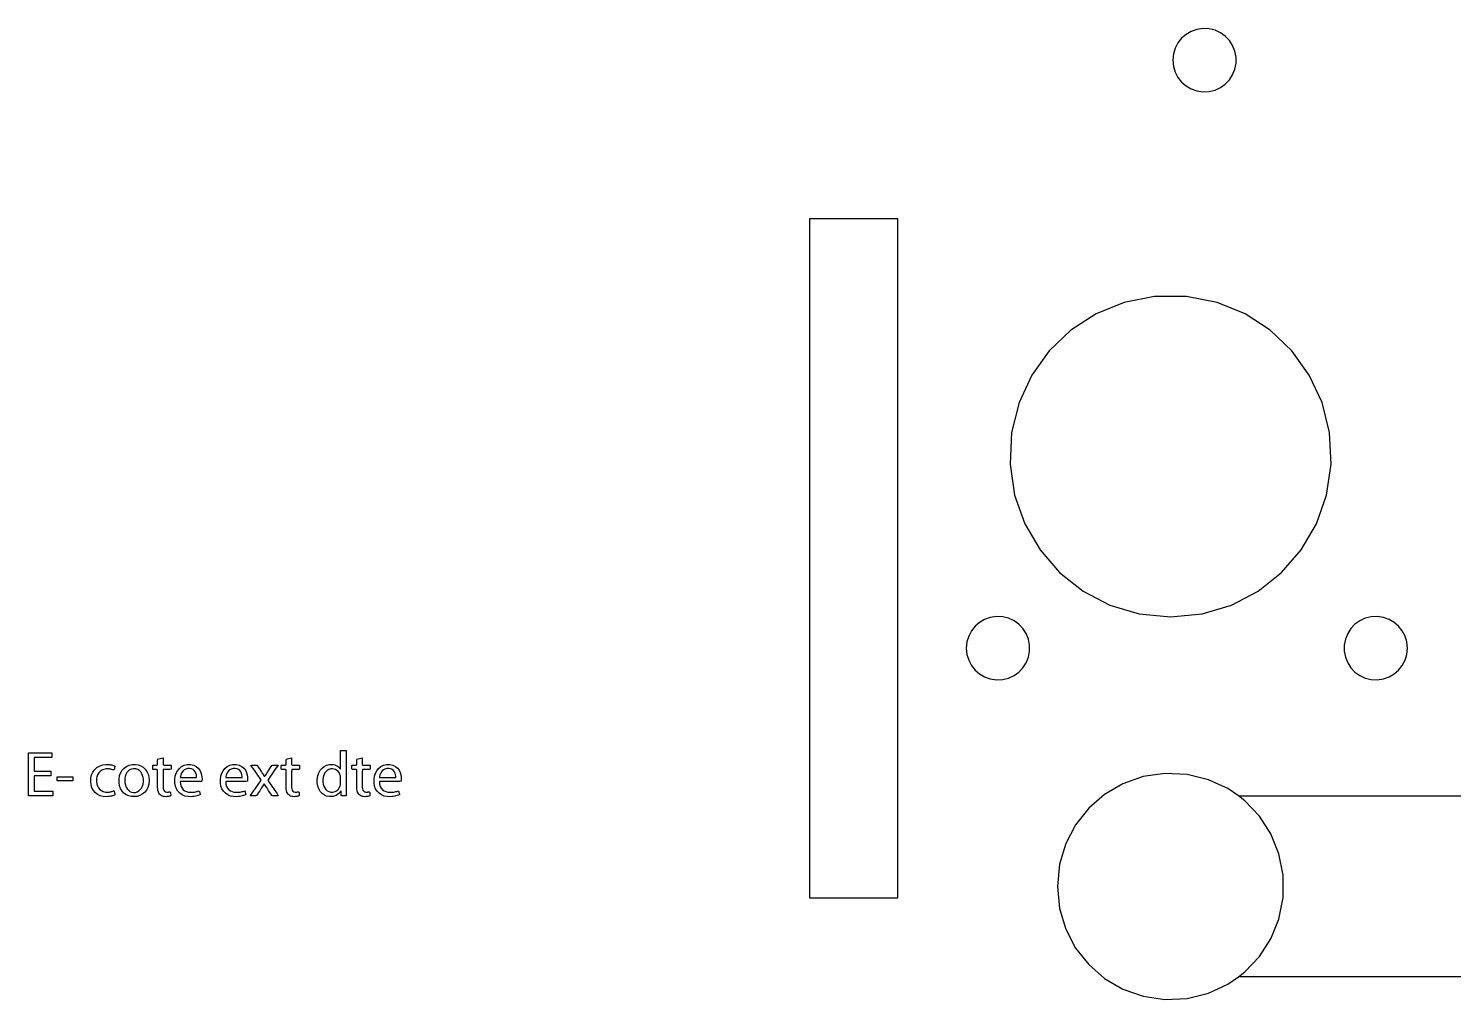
# Model space of a CAD drawing. Header units: metres. Extents: x 1885 to 2636, y 491 to 906.
# Drawn here: x 2250.4 to 2313.3, y 556.6 to 599.5 of the extents above; entities that cross this region are included whole.
import ezdxf

# ---------------------------------------------------------------- set-up
doc = ezdxf.new("R2010")
doc.units = ezdxf.units.M

msp = doc.modelspace()

# ---------------------------------------------------------------- linework, layer by layer
at = {"layer": 'COMPONENT1'}
for p, q in [((2301.997, 599.421), (2301.747, 599.332)), ((2302.267, 599.461), (2301.997, 599.421)), ((2302.544, 599.447), (2302.267, 599.461)), ((2302.805, 599.382), (2302.544, 599.447)), ((2303.043, 599.271), (2302.805, 599.382)), ((2301.162, 598.824), (2301.041, 598.592)), ((2301.324, 599.029), (2301.162, 598.824)), ((2301.521, 599.2), (2301.324, 599.029)), ((2301.747, 599.332), (2301.521, 599.2)), ((2303.255, 599.119), (2303.043, 599.271)), ((2303.435, 598.93), (2303.255, 599.119)), ((2303.577, 598.711), (2303.435, 598.93)), ((2300.964, 598.336), (2300.937, 598.062)), ((2301.041, 598.592), (2300.964, 598.336)), ((2303.677, 598.466), (2303.577, 598.711)), ((2303.73, 598.201), (2303.677, 598.466)), ((2303.73, 597.923), (2303.73, 598.201)), ((2300.937, 598.062), (2300.964, 597.788)), ((2300.964, 597.788), (2301.041, 597.532)), ((2301.041, 597.532), (2301.162, 597.3)), ((2303.577, 597.413), (2303.677, 597.658)), ((2303.677, 597.658), (2303.73, 597.923)), ((2301.162, 597.3), (2301.324, 597.095)), ((2301.324, 597.095), (2301.521, 596.924)), ((2301.521, 596.924), (2301.747, 596.792)), ((2302.805, 596.742), (2303.043, 596.853)), ((2303.043, 596.853), (2303.255, 597.005)), ((2303.255, 597.005), (2303.435, 597.194)), ((2303.435, 597.194), (2303.577, 597.413)), ((2301.747, 596.792), (2301.997, 596.704)), ((2301.997, 596.704), (2302.267, 596.664)), ((2302.267, 596.664), (2302.544, 596.677)), ((2302.544, 596.677), (2302.805, 596.742)), ((2288.787, 591.062), (2284.887, 591.062)), ((2284.887, 591.062), (2284.887, 561.072)), ((2288.787, 561.072), (2288.787, 591.062)), ((2300.133, 587.63), (2298.786, 587.364)), ((2301.541, 587.63), (2300.133, 587.63)), ((2302.888, 587.364), (2301.541, 587.63)), ((2297.544, 586.857), (2296.433, 586.135)), ((2298.786, 587.364), (2297.544, 586.857)), ((2304.129, 586.857), (2302.888, 587.364)), ((2305.241, 586.135), (2304.129, 586.857)), ((2296.433, 586.135), (2295.478, 585.224)), ((2306.195, 585.224), (2305.241, 586.135)), ((2295.478, 585.224), (2294.706, 584.15)), ((2306.967, 584.15), (2306.195, 585.224)), ((2294.706, 584.15), (2294.142, 582.939)), ((2307.531, 582.939), (2306.967, 584.15)), ((2294.142, 582.939), (2293.814, 581.617)), ((2307.86, 581.617), (2307.531, 582.939)), ((2293.814, 581.617), (2293.745, 580.215)), ((2307.928, 580.215), (2307.86, 581.617)), ((2293.745, 580.215), (2293.947, 578.847)), ((2307.726, 578.847), (2307.928, 580.215)), ((2293.947, 578.847), (2294.397, 577.578)), ((2307.277, 577.578), (2307.726, 578.847)), ((2294.397, 577.578), (2295.068, 576.432)), ((2306.606, 576.432), (2307.277, 577.578)), ((2295.068, 576.432), (2295.934, 575.436)), ((2305.739, 575.436), (2306.606, 576.432)), ((2295.934, 575.436), (2296.971, 574.616)), ((2304.703, 574.616), (2305.739, 575.436)), ((2296.971, 574.616), (2298.151, 573.998)), ((2303.523, 573.998), (2304.703, 574.616)), ((2298.151, 573.998), (2299.448, 573.608)), ((2299.448, 573.608), (2300.837, 573.472)), ((2300.837, 573.472), (2302.226, 573.608)), ((2302.226, 573.608), (2303.523, 573.998)), ((2292.2, 573.061), (2292.038, 572.857)), ((2292.396, 573.232), (2292.2, 573.061)), ((2292.622, 573.365), (2292.396, 573.232)), ((2292.873, 573.453), (2292.622, 573.365)), ((2293.142, 573.493), (2292.873, 573.453)), ((2293.419, 573.48), (2293.142, 573.493)), ((2293.68, 573.415), (2293.419, 573.48)), ((2293.919, 573.304), (2293.68, 573.415)), ((2294.131, 573.151), (2293.919, 573.304)), ((2294.311, 572.963), (2294.131, 573.151)), ((2294.453, 572.744), (2294.311, 572.963)), ((2308.803, 572.963), (2308.661, 572.744)), ((2308.983, 573.151), (2308.803, 572.963)), ((2309.195, 573.304), (2308.983, 573.151)), ((2309.433, 573.415), (2309.195, 573.304)), ((2309.694, 573.48), (2309.433, 573.415)), ((2309.971, 573.493), (2309.694, 573.48)), ((2310.241, 573.453), (2309.971, 573.493)), ((2310.491, 573.365), (2310.241, 573.453)), ((2310.717, 573.232), (2310.491, 573.365)), ((2310.914, 573.061), (2310.717, 573.232)), ((2311.076, 572.857), (2310.914, 573.061)), ((2291.839, 572.369), (2291.812, 572.095)), ((2291.916, 572.624), (2291.839, 572.369)), ((2292.038, 572.857), (2291.916, 572.624)), ((2294.553, 572.499), (2294.453, 572.744)), ((2294.606, 572.234), (2294.553, 572.499)), ((2308.561, 572.499), (2308.508, 572.234)), ((2308.661, 572.744), (2308.561, 572.499)), ((2311.197, 572.624), (2311.076, 572.857)), ((2311.274, 572.369), (2311.197, 572.624)), ((2311.301, 572.095), (2311.274, 572.369)), ((2291.812, 572.095), (2291.839, 571.821)), ((2291.839, 571.821), (2291.916, 571.565)), ((2294.453, 571.446), (2294.553, 571.69)), ((2294.553, 571.69), (2294.606, 571.956)), ((2294.606, 571.956), (2294.606, 572.234)), ((2308.508, 572.234), (2308.508, 571.956)), ((2308.508, 571.956), (2308.561, 571.69)), ((2308.561, 571.69), (2308.661, 571.446)), ((2311.197, 571.565), (2311.274, 571.821)), ((2311.274, 571.821), (2311.301, 572.095)), ((2291.916, 571.565), (2292.038, 571.332)), ((2292.038, 571.332), (2292.2, 571.128)), ((2292.2, 571.128), (2292.396, 570.957)), ((2294.131, 571.038), (2294.311, 571.226)), ((2294.311, 571.226), (2294.453, 571.446)), ((2308.661, 571.446), (2308.803, 571.226)), ((2308.803, 571.226), (2308.983, 571.038)), ((2310.717, 570.957), (2310.914, 571.128)), ((2310.914, 571.128), (2311.076, 571.332)), ((2311.076, 571.332), (2311.197, 571.565)), ((2292.396, 570.957), (2292.622, 570.825)), ((2292.622, 570.825), (2292.873, 570.736)), ((2292.873, 570.736), (2293.142, 570.696)), ((2293.142, 570.696), (2293.419, 570.71)), ((2293.419, 570.71), (2293.68, 570.775)), ((2293.68, 570.775), (2293.919, 570.886)), ((2293.919, 570.886), (2294.131, 571.038)), ((2308.983, 571.038), (2309.195, 570.886)), ((2309.195, 570.886), (2309.433, 570.775)), ((2309.433, 570.775), (2309.694, 570.71)), ((2309.694, 570.71), (2309.971, 570.696)), ((2309.971, 570.696), (2310.241, 570.736)), ((2310.241, 570.736), (2310.491, 570.825)), ((2310.491, 570.825), (2310.717, 570.957)), ((2298.729, 566.108), (2297.922, 565.635)), ((2299.624, 566.424), (2298.729, 566.108)), ((2300.587, 566.566), (2299.624, 566.424)), ((2301.576, 566.518), (2300.587, 566.566)), ((2302.507, 566.286), (2301.576, 566.518)), ((2303.36, 565.89), (2302.507, 566.286)), ((2297.922, 565.635), (2297.22, 565.025)), ((2303.837, 565.572), (2303.36, 565.89)), ((2304.117, 565.346), (2303.837, 565.572)), ((2303.837, 565.572), (2314.837, 565.572)), ((2297.22, 565.025), (2296.642, 564.295)), ((2304.759, 564.673), (2304.117, 565.346)), ((2296.642, 564.295), (2296.207, 563.464)), ((2305.268, 563.891), (2304.759, 564.673)), ((2305.625, 563.016), (2305.268, 563.891)), ((2296.207, 563.464), (2295.932, 562.55)), ((2305.813, 562.068), (2305.625, 563.016)), ((2295.932, 562.55), (2295.837, 561.572)), ((2305.813, 561.076), (2305.813, 562.068)), ((2284.887, 561.072), (2288.787, 561.072)), ((2295.837, 561.572), (2295.932, 560.594)), ((2305.625, 560.128), (2305.813, 561.076)), ((2295.932, 560.594), (2296.207, 559.681)), ((2305.268, 559.254), (2305.625, 560.128)), ((2296.207, 559.681), (2296.642, 558.85)), ((2304.759, 558.471), (2305.268, 559.254)), ((2296.642, 558.85), (2297.22, 558.12)), ((2304.117, 557.799), (2304.759, 558.471)), ((2297.22, 558.12), (2297.922, 557.51)), ((2297.922, 557.51), (2298.729, 557.037)), ((2302.507, 556.858), (2303.36, 557.255)), ((2303.36, 557.255), (2303.837, 557.572)), ((2303.837, 557.572), (2304.117, 557.799)), ((2314.837, 557.572), (2303.837, 557.572)), ((2298.729, 557.037), (2299.624, 556.721)), ((2299.624, 556.721), (2300.587, 556.579)), ((2300.587, 556.579), (2301.576, 556.627)), ((2301.576, 556.627), (2302.507, 556.858))]:
    msp.add_line(p, q, dxfattribs=at)
at = {"layer": 'COMPONENT10'}
for p, q in [((2250.378, 565.566), (2250.378, 567.467)), ((2250.378, 567.467), (2251.407, 567.467)), ((2251.407, 567.467), (2251.407, 567.261)), ((2264.164, 567.539), (2264.164, 567.569)), ((2264.164, 567.569), (2264.204, 567.569)), ((2264.164, 567.453), (2264.164, 567.539)), ((2264.164, 567.327), (2264.164, 567.453)), ((2264.164, 567.18), (2264.164, 567.327)), ((2264.204, 567.569), (2264.243, 567.569)), ((2264.243, 567.569), (2264.288, 567.569)), ((2264.288, 567.569), (2264.333, 567.569)), ((2264.333, 567.569), (2264.371, 567.569)), ((2264.371, 567.569), (2264.409, 567.569)), ((2264.409, 567.569), (2264.409, 567.499)), ((2264.409, 567.499), (2264.409, 567.315)), ((2264.409, 567.315), (2264.409, 567.055)), ((2251.407, 567.261), (2250.626, 567.261)), ((2250.626, 567.261), (2250.626, 566.66)), ((2250.626, 566.66), (2251.362, 566.66)), ((2251.362, 566.66), (2251.362, 566.457)), ((2253.224, 566.619), (2253.303, 566.729)), ((2253.303, 566.729), (2253.403, 566.819)), ((2253.403, 566.819), (2253.521, 566.89)), ((2253.544, 566.652), (2253.481, 566.584)), ((2253.521, 566.89), (2253.658, 566.936)), ((2253.62, 566.705), (2253.544, 566.652)), ((2253.711, 566.742), (2253.62, 566.705)), ((2253.658, 566.936), (2253.811, 566.958)), ((2253.815, 566.76), (2253.711, 566.742)), ((2253.811, 566.958), (2253.898, 566.959)), ((2253.889, 566.761), (2253.815, 566.76)), ((2253.935, 566.758), (2253.889, 566.761)), ((2253.898, 566.959), (2253.95, 566.955)), ((2253.978, 566.752), (2253.935, 566.758)), ((2253.95, 566.955), (2253.999, 566.949)), ((2254.016, 566.745), (2253.978, 566.752)), ((2253.999, 566.949), (2254.046, 566.94)), ((2254.051, 566.736), (2254.016, 566.745)), ((2254.046, 566.94), (2254.089, 566.929)), ((2254.083, 566.725), (2254.051, 566.736)), ((2254.111, 566.714), (2254.083, 566.725)), ((2254.089, 566.929), (2254.129, 566.918)), ((2254.153, 566.714), (2254.111, 566.714)), ((2254.129, 566.918), (2254.164, 566.905)), ((2254.16, 566.74), (2254.153, 566.714)), ((2254.17, 566.772), (2254.16, 566.74)), ((2254.164, 566.905), (2254.194, 566.891)), ((2254.181, 566.807), (2254.17, 566.772)), ((2254.19, 566.84), (2254.181, 566.807)), ((2254.194, 566.891), (2254.19, 566.84)), ((2254.451, 566.597), (2254.519, 566.709)), ((2254.519, 566.709), (2254.606, 566.801)), ((2254.606, 566.801), (2254.709, 566.873)), ((2254.709, 566.873), (2254.824, 566.924)), ((2254.776, 566.664), (2254.722, 566.596)), ((2254.843, 566.718), (2254.776, 566.664)), ((2254.824, 566.924), (2254.951, 566.953)), ((2254.924, 566.755), (2254.843, 566.718)), ((2255.019, 566.772), (2254.924, 566.755)), ((2254.951, 566.953), (2255.086, 566.959)), ((2255.121, 566.766), (2255.019, 566.772)), ((2255.086, 566.959), (2255.22, 566.94)), ((2255.209, 566.737), (2255.121, 566.766)), ((2255.282, 566.689), (2255.209, 566.737)), ((2255.22, 566.94), (2255.341, 566.899)), ((2255.341, 566.626), (2255.282, 566.689)), ((2255.341, 566.899), (2255.447, 566.836)), ((2255.447, 566.836), (2255.537, 566.754)), ((2255.537, 566.754), (2255.61, 566.653)), ((2255.61, 566.653), (2255.663, 566.536)), ((2255.867, 566.906), (2255.874, 566.931)), ((2255.867, 566.865), (2255.867, 566.906)), ((2255.867, 566.817), (2255.867, 566.865)), ((2255.867, 566.774), (2255.867, 566.817)), ((2255.871, 566.742), (2255.867, 566.774)), ((2255.9, 566.742), (2255.871, 566.742)), ((2255.874, 566.931), (2255.907, 566.931)), ((2255.947, 566.742), (2255.9, 566.742)), ((2255.907, 566.931), (2255.957, 566.931)), ((2256.001, 566.742), (2255.947, 566.742)), ((2255.957, 566.931), (2256.01, 566.931)), ((2256.048, 566.742), (2256.001, 566.742)), ((2256.01, 566.931), (2256.054, 566.931)), ((2256.078, 566.721), (2256.048, 566.742)), ((2256.054, 566.931), (2256.078, 566.943)), ((2256.078, 567.161), (2256.093, 567.19)), ((2256.078, 567.11), (2256.078, 567.161)), ((2256.078, 567.047), (2256.078, 567.11)), ((2256.078, 566.986), (2256.078, 567.047)), ((2256.078, 566.943), (2256.078, 566.986)), ((2256.078, 566.609), (2256.078, 566.721)), ((2256.093, 567.19), (2256.137, 567.203)), ((2256.137, 567.203), (2256.196, 567.221)), ((2256.196, 567.221), (2256.256, 567.239)), ((2256.256, 567.239), (2256.321, 567.258)), ((2256.321, 567.258), (2256.321, 567.171)), ((2256.321, 567.171), (2256.321, 567.09)), ((2256.321, 567.09), (2256.321, 567.01)), ((2256.321, 567.01), (2256.321, 566.951)), ((2256.321, 566.951), (2256.355, 566.931)), ((2256.329, 566.742), (2256.321, 566.627)), ((2256.381, 566.742), (2256.329, 566.742)), ((2256.355, 566.931), (2256.426, 566.931)), ((2256.462, 566.742), (2256.381, 566.742)), ((2256.426, 566.931), (2256.515, 566.931)), ((2256.551, 566.742), (2256.462, 566.742)), ((2256.515, 566.931), (2256.6, 566.931)), ((2256.629, 566.742), (2256.551, 566.742)), ((2256.6, 566.931), (2256.66, 566.931)), ((2256.676, 566.748), (2256.629, 566.742)), ((2256.66, 566.931), (2256.676, 566.91)), ((2256.676, 566.91), (2256.676, 566.87)), ((2256.676, 566.87), (2256.676, 566.823)), ((2256.676, 566.823), (2256.676, 566.778)), ((2256.676, 566.778), (2256.676, 566.748)), ((2256.904, 566.567), (2256.965, 566.684)), ((2256.965, 566.684), (2257.044, 566.784)), ((2257.044, 566.784), (2257.142, 566.863)), ((2257.142, 566.863), (2257.256, 566.921)), ((2257.206, 566.673), (2257.162, 566.617)), ((2257.26, 566.721), (2257.206, 566.673)), ((2257.256, 566.921), (2257.386, 566.953)), ((2257.326, 566.757), (2257.26, 566.721)), ((2257.403, 566.777), (2257.326, 566.757)), ((2257.386, 566.953), (2257.534, 566.958)), ((2257.493, 566.781), (2257.403, 566.777)), ((2257.579, 566.764), (2257.493, 566.781)), ((2257.534, 566.958), (2257.676, 566.93)), ((2257.649, 566.731), (2257.579, 566.764)), ((2257.703, 566.685), (2257.649, 566.731)), ((2257.676, 566.93), (2257.79, 566.875)), ((2257.745, 566.63), (2257.703, 566.685)), ((2257.79, 566.875), (2257.88, 566.799)), ((2257.88, 566.799), (2257.948, 566.707)), ((2257.948, 566.707), (2257.995, 566.604)), ((2258.916, 566.567), (2258.977, 566.684)), ((2258.977, 566.684), (2259.057, 566.784)), ((2259.057, 566.784), (2259.154, 566.863)), ((2259.154, 566.863), (2259.268, 566.921)), ((2259.218, 566.673), (2259.174, 566.617)), ((2259.272, 566.721), (2259.218, 566.673)), ((2259.268, 566.921), (2259.398, 566.953)), ((2259.338, 566.757), (2259.272, 566.721)), ((2259.415, 566.777), (2259.338, 566.757)), ((2259.398, 566.953), (2259.547, 566.958)), ((2259.506, 566.781), (2259.415, 566.777)), ((2259.591, 566.764), (2259.506, 566.781)), ((2259.547, 566.958), (2259.688, 566.93)), ((2259.661, 566.731), (2259.591, 566.764)), ((2259.716, 566.685), (2259.661, 566.731)), ((2259.688, 566.93), (2259.802, 566.875)), ((2259.757, 566.63), (2259.716, 566.685)), ((2259.802, 566.875), (2259.892, 566.799)), ((2259.892, 566.799), (2259.96, 566.707)), ((2259.96, 566.707), (2260.008, 566.604)), ((2260.205, 566.919), (2260.249, 566.931)), ((2260.274, 566.819), (2260.205, 566.919)), ((2260.249, 566.931), (2260.318, 566.931)), ((2260.386, 566.657), (2260.274, 566.819)), ((2260.318, 566.931), (2260.391, 566.931)), ((2260.509, 566.479), (2260.386, 566.657)), ((2260.391, 566.931), (2260.472, 566.931)), ((2260.472, 566.931), (2260.489, 566.906)), ((2260.489, 566.906), (2260.53, 566.844)), ((2260.53, 566.844), (2260.581, 566.767)), ((2260.581, 566.767), (2260.63, 566.694)), ((2260.63, 566.694), (2260.662, 566.646)), ((2260.662, 566.646), (2260.68, 566.62)), ((2260.946, 566.632), (2260.962, 566.656)), ((2260.962, 566.656), (2260.998, 566.711)), ((2260.998, 566.711), (2261.047, 566.786)), ((2261.047, 566.786), (2261.095, 566.861)), ((2261.095, 566.861), (2261.131, 566.916)), ((2261.131, 566.916), (2261.175, 566.931)), ((2261.175, 566.931), (2261.236, 566.931)), ((2261.311, 566.789), (2261.193, 566.621)), ((2261.236, 566.931), (2261.309, 566.931)), ((2261.309, 566.931), (2261.373, 566.931)), ((2261.393, 566.905), (2261.311, 566.789)), ((2261.373, 566.931), (2261.409, 566.931)), ((2261.409, 566.931), (2261.393, 566.905)), ((2261.545, 566.906), (2261.552, 566.931)), ((2261.545, 566.865), (2261.545, 566.906)), ((2261.545, 566.817), (2261.545, 566.865)), ((2261.545, 566.774), (2261.545, 566.817)), ((2261.549, 566.742), (2261.545, 566.774)), ((2261.578, 566.742), (2261.549, 566.742)), ((2261.552, 566.931), (2261.585, 566.931)), ((2261.626, 566.742), (2261.578, 566.742)), ((2261.585, 566.931), (2261.635, 566.931)), ((2261.679, 566.742), (2261.626, 566.742)), ((2261.635, 566.931), (2261.688, 566.931)), ((2261.726, 566.742), (2261.679, 566.742)), ((2261.688, 566.931), (2261.732, 566.931)), ((2261.756, 566.721), (2261.726, 566.742)), ((2261.732, 566.931), (2261.756, 566.943)), ((2261.756, 567.161), (2261.771, 567.19)), ((2261.756, 567.11), (2261.756, 567.161)), ((2261.756, 567.047), (2261.756, 567.11)), ((2261.756, 566.986), (2261.756, 567.047)), ((2261.756, 566.943), (2261.756, 566.986)), ((2261.756, 566.609), (2261.756, 566.721)), ((2261.771, 567.19), (2261.815, 567.203)), ((2261.815, 567.203), (2261.874, 567.221)), ((2261.874, 567.221), (2261.934, 567.239)), ((2261.934, 567.239), (2261.999, 567.258)), ((2261.999, 567.258), (2261.999, 567.171)), ((2261.999, 567.171), (2261.999, 567.09)), ((2261.999, 567.09), (2261.999, 567.01)), ((2261.999, 567.01), (2261.999, 566.951)), ((2261.999, 566.951), (2262.033, 566.931)), ((2262.007, 566.742), (2261.999, 566.627)), ((2262.059, 566.742), (2262.007, 566.742)), ((2262.033, 566.931), (2262.104, 566.931)), ((2262.14, 566.742), (2262.059, 566.742)), ((2262.104, 566.931), (2262.193, 566.931)), ((2262.23, 566.742), (2262.14, 566.742)), ((2262.193, 566.931), (2262.278, 566.931)), ((2262.307, 566.742), (2262.23, 566.742)), ((2262.278, 566.931), (2262.338, 566.931)), ((2262.355, 566.748), (2262.307, 566.742)), ((2262.338, 566.931), (2262.355, 566.91)), ((2262.355, 566.91), (2262.355, 566.87)), ((2262.355, 566.87), (2262.355, 566.823)), ((2262.355, 566.823), (2262.355, 566.778)), ((2262.355, 566.778), (2262.355, 566.748)), ((2263.202, 566.586), (2263.266, 566.702)), ((2263.266, 566.702), (2263.347, 566.798)), ((2263.347, 566.798), (2263.443, 566.873)), ((2263.443, 566.873), (2263.55, 566.925)), ((2263.512, 566.638), (2263.462, 566.567)), ((2263.574, 566.695), (2263.512, 566.638)), ((2263.55, 566.925), (2263.665, 566.954)), ((2263.646, 566.736), (2263.574, 566.695)), ((2263.729, 566.76), (2263.646, 566.736)), ((2263.665, 566.954), (2263.772, 566.959)), ((2263.813, 566.764), (2263.729, 566.76)), ((2263.772, 566.959), (2263.845, 566.952)), ((2263.878, 566.756), (2263.813, 566.764)), ((2263.845, 566.952), (2263.911, 566.937)), ((2263.938, 566.736), (2263.878, 566.756)), ((2263.911, 566.937), (2263.97, 566.915)), ((2263.991, 566.708), (2263.938, 566.736)), ((2263.97, 566.915), (2264.023, 566.888)), ((2264.039, 566.672), (2263.991, 566.708)), ((2264.023, 566.888), (2264.068, 566.856)), ((2264.079, 566.629), (2264.039, 566.672)), ((2264.068, 566.856), (2264.107, 566.821)), ((2264.107, 566.821), (2264.138, 566.783)), ((2264.138, 566.783), (2264.158, 566.753)), ((2264.158, 566.753), (2264.164, 566.799)), ((2264.164, 567.031), (2264.164, 567.18)), ((2264.164, 566.898), (2264.164, 567.031)), ((2264.164, 566.799), (2264.164, 566.898)), ((2264.409, 567.055), (2264.409, 566.756)), ((2264.409, 566.756), (2264.409, 566.455)), ((2264.669, 566.906), (2264.676, 566.931)), ((2264.669, 566.865), (2264.669, 566.906)), ((2264.669, 566.817), (2264.669, 566.865)), ((2264.669, 566.774), (2264.669, 566.817)), ((2264.673, 566.742), (2264.669, 566.774)), ((2264.702, 566.742), (2264.673, 566.742)), ((2264.676, 566.931), (2264.709, 566.931)), ((2264.75, 566.742), (2264.702, 566.742)), ((2264.709, 566.931), (2264.759, 566.931)), ((2264.803, 566.742), (2264.75, 566.742)), ((2264.759, 566.931), (2264.812, 566.931)), ((2264.85, 566.742), (2264.803, 566.742)), ((2264.812, 566.931), (2264.856, 566.931)), ((2264.88, 566.721), (2264.85, 566.742)), ((2264.856, 566.931), (2264.88, 566.943)), ((2264.88, 567.161), (2264.895, 567.19)), ((2264.88, 567.11), (2264.88, 567.161)), ((2264.88, 567.047), (2264.88, 567.11)), ((2264.88, 566.986), (2264.88, 567.047)), ((2264.88, 566.943), (2264.88, 566.986)), ((2264.88, 566.609), (2264.88, 566.721)), ((2264.895, 567.19), (2264.939, 567.203)), ((2264.939, 567.203), (2264.998, 567.221)), ((2264.998, 567.221), (2265.058, 567.239)), ((2265.058, 567.239), (2265.123, 567.258)), ((2265.123, 567.258), (2265.123, 567.171)), ((2265.123, 567.171), (2265.123, 567.09)), ((2265.123, 567.09), (2265.123, 567.01)), ((2265.123, 567.01), (2265.123, 566.951)), ((2265.123, 566.951), (2265.157, 566.931)), ((2265.131, 566.742), (2265.123, 566.627)), ((2265.183, 566.742), (2265.131, 566.742)), ((2265.157, 566.931), (2265.228, 566.931)), ((2265.264, 566.742), (2265.183, 566.742)), ((2265.228, 566.931), (2265.317, 566.931)), ((2265.354, 566.742), (2265.264, 566.742)), ((2265.317, 566.931), (2265.402, 566.931)), ((2265.431, 566.742), (2265.354, 566.742)), ((2265.402, 566.931), (2265.462, 566.931)), ((2265.479, 566.748), (2265.431, 566.742)), ((2265.462, 566.931), (2265.479, 566.91)), ((2265.479, 566.91), (2265.479, 566.87)), ((2265.479, 566.87), (2265.479, 566.823)), ((2265.479, 566.823), (2265.479, 566.778)), ((2265.479, 566.778), (2265.479, 566.748)), ((2265.707, 566.567), (2265.767, 566.684)), ((2265.767, 566.684), (2265.847, 566.784)), ((2265.847, 566.784), (2265.944, 566.863)), ((2265.944, 566.863), (2266.058, 566.921)), ((2266.008, 566.673), (2265.964, 566.617)), ((2266.063, 566.721), (2266.008, 566.673)), ((2266.058, 566.921), (2266.188, 566.953)), ((2266.128, 566.757), (2266.063, 566.721)), ((2266.205, 566.777), (2266.128, 566.757)), ((2266.188, 566.953), (2266.337, 566.958)), ((2266.296, 566.781), (2266.205, 566.777)), ((2266.382, 566.764), (2266.296, 566.781)), ((2266.337, 566.958), (2266.478, 566.93)), ((2266.451, 566.731), (2266.382, 566.764)), ((2266.506, 566.685), (2266.451, 566.731)), ((2266.478, 566.93), (2266.593, 566.875)), ((2266.547, 566.63), (2266.506, 566.685)), ((2266.593, 566.875), (2266.683, 566.799)), ((2266.683, 566.799), (2266.75, 566.707)), ((2266.75, 566.707), (2266.798, 566.604)), ((2251.362, 566.457), (2250.626, 566.457)), ((2250.626, 566.457), (2250.626, 565.772)), ((2251.639, 566.237), (2251.639, 566.418)), ((2251.639, 566.418), (2252.336, 566.418)), ((2252.336, 566.237), (2251.639, 566.237)), ((2252.336, 566.418), (2252.336, 566.237)), ((2253.127, 566.201), (2253.135, 566.353)), ((2253.144, 566.056), (2253.127, 566.201)), ((2253.135, 566.353), (2253.168, 566.493)), ((2253.183, 565.925), (2253.144, 566.056)), ((2253.168, 566.493), (2253.224, 566.619)), ((2253.381, 566.318), (2253.378, 566.211)), ((2253.378, 566.211), (2253.393, 566.103)), ((2253.4, 566.415), (2253.381, 566.318)), ((2253.393, 566.103), (2253.424, 566.008)), ((2253.433, 566.505), (2253.4, 566.415)), ((2253.424, 566.008), (2253.47, 565.925)), ((2253.481, 566.584), (2253.433, 566.505)), ((2254.377, 566.318), (2254.403, 566.466)), ((2254.377, 566.161), (2254.377, 566.318)), ((2254.401, 566.019), (2254.377, 566.161)), ((2254.447, 565.892), (2254.401, 566.019)), ((2254.403, 566.466), (2254.451, 566.597)), ((2254.634, 566.339), (2254.628, 566.246)), ((2254.628, 566.246), (2254.635, 566.14)), ((2254.651, 566.431), (2254.634, 566.339)), ((2254.635, 566.14), (2254.656, 566.043)), ((2254.68, 566.518), (2254.651, 566.431)), ((2254.656, 566.043), (2254.69, 565.956)), ((2254.722, 566.596), (2254.68, 566.518)), ((2255.387, 566.551), (2255.341, 566.626)), ((2255.421, 566.468), (2255.387, 566.551)), ((2255.409, 565.999), (2255.437, 566.093)), ((2255.442, 566.381), (2255.421, 566.468)), ((2255.437, 566.093), (2255.452, 566.197)), ((2255.453, 566.294), (2255.442, 566.381)), ((2255.452, 566.197), (2255.453, 566.294)), ((2255.693, 566.089), (2255.651, 565.942)), ((2255.663, 566.536), (2255.697, 566.405)), ((2255.708, 566.26), (2255.693, 566.089)), ((2255.697, 566.405), (2255.708, 566.26)), ((2256.078, 566.437), (2256.078, 566.609)), ((2256.078, 566.249), (2256.078, 566.437)), ((2256.078, 566.09), (2256.078, 566.249)), ((2256.078, 566.003), (2256.078, 566.09)), ((2256.079, 565.941), (2256.078, 566.003)), ((2256.321, 566.627), (2256.321, 566.462)), ((2256.321, 566.462), (2256.321, 566.276)), ((2256.321, 566.276), (2256.321, 566.113)), ((2256.321, 566.113), (2256.321, 566.016)), ((2256.321, 566.016), (2256.323, 565.957)), ((2256.842, 566.293), (2256.863, 566.436)), ((2256.844, 566.143), (2256.842, 566.293)), ((2256.867, 566.005), (2256.844, 566.143)), ((2256.863, 566.436), (2256.904, 566.567)), ((2256.913, 565.881), (2256.867, 566.005)), ((2257.077, 566.203), (2257.088, 566.088)), ((2257.117, 566.203), (2257.077, 566.203)), ((2257.087, 566.423), (2257.083, 566.381)), ((2257.083, 566.381), (2257.13, 566.381)), ((2257.103, 566.489), (2257.087, 566.423)), ((2257.088, 566.088), (2257.116, 565.99)), ((2257.128, 566.554), (2257.103, 566.489)), ((2257.224, 566.203), (2257.117, 566.203)), ((2257.162, 566.617), (2257.128, 566.554)), ((2257.13, 566.381), (2257.219, 566.381)), ((2257.219, 566.381), (2257.335, 566.381)), ((2257.374, 566.203), (2257.224, 566.203)), ((2257.335, 566.381), (2257.464, 566.381)), ((2257.547, 566.203), (2257.374, 566.203)), ((2257.464, 566.381), (2257.591, 566.381)), ((2257.721, 566.203), (2257.547, 566.203)), ((2257.591, 566.381), (2257.7, 566.381)), ((2257.7, 566.381), (2257.776, 566.381)), ((2257.875, 566.203), (2257.721, 566.203)), ((2257.774, 566.568), (2257.745, 566.63)), ((2257.793, 566.504), (2257.774, 566.568)), ((2257.776, 566.381), (2257.805, 566.381)), ((2257.803, 566.44), (2257.793, 566.504)), ((2257.805, 566.381), (2257.803, 566.44)), ((2257.987, 566.203), (2257.875, 566.203)), ((2258.04, 566.224), (2257.987, 566.203)), ((2257.995, 566.604), (2258.026, 566.499)), ((2258.026, 566.499), (2258.041, 566.395)), ((2258.042, 566.25), (2258.04, 566.224)), ((2258.041, 566.395), (2258.045, 566.315)), ((2258.044, 566.28), (2258.042, 566.25)), ((2258.045, 566.315), (2258.044, 566.28)), ((2258.855, 566.293), (2258.875, 566.436)), ((2258.856, 566.143), (2258.855, 566.293)), ((2258.88, 566.005), (2258.856, 566.143)), ((2258.875, 566.436), (2258.916, 566.567)), ((2258.925, 565.881), (2258.88, 566.005)), ((2259.09, 566.203), (2259.101, 566.088)), ((2259.13, 566.203), (2259.09, 566.203)), ((2259.099, 566.423), (2259.096, 566.381)), ((2259.096, 566.381), (2259.142, 566.381)), ((2259.115, 566.489), (2259.099, 566.423)), ((2259.101, 566.088), (2259.129, 565.99)), ((2259.14, 566.554), (2259.115, 566.489)), ((2259.236, 566.203), (2259.13, 566.203)), ((2259.174, 566.617), (2259.14, 566.554)), ((2259.142, 566.381), (2259.231, 566.381)), ((2259.231, 566.381), (2259.348, 566.381)), ((2259.386, 566.203), (2259.236, 566.203)), ((2259.348, 566.381), (2259.477, 566.381)), ((2259.559, 566.203), (2259.386, 566.203)), ((2259.477, 566.381), (2259.603, 566.381)), ((2259.734, 566.203), (2259.559, 566.203)), ((2259.603, 566.381), (2259.712, 566.381)), ((2259.712, 566.381), (2259.788, 566.381)), ((2259.888, 566.203), (2259.734, 566.203)), ((2259.786, 566.568), (2259.757, 566.63)), ((2259.805, 566.504), (2259.786, 566.568)), ((2259.788, 566.381), (2259.817, 566.381)), ((2259.815, 566.44), (2259.805, 566.504)), ((2259.817, 566.381), (2259.815, 566.44)), ((2260, 566.203), (2259.888, 566.203)), ((2260.052, 566.224), (2260, 566.203)), ((2260.008, 566.604), (2260.038, 566.499)), ((2260.038, 566.499), (2260.054, 566.395)), ((2260.055, 566.25), (2260.052, 566.224)), ((2260.054, 566.395), (2260.057, 566.315)), ((2260.056, 566.28), (2260.055, 566.25)), ((2260.057, 566.315), (2260.056, 566.28)), ((2260.402, 565.893), (2260.529, 566.076)), ((2260.611, 566.332), (2260.509, 566.479)), ((2260.529, 566.076), (2260.626, 566.215)), ((2260.658, 566.263), (2260.611, 566.332)), ((2260.626, 566.215), (2260.658, 566.263)), ((2260.68, 566.62), (2260.707, 566.58)), ((2260.731, 566.01), (2260.705, 565.969)), ((2260.707, 566.58), (2260.733, 566.541)), ((2260.756, 566.053), (2260.731, 566.01)), ((2260.733, 566.541), (2260.757, 566.502)), ((2260.797, 566.105), (2260.756, 566.053)), ((2260.757, 566.502), (2260.782, 566.463)), ((2260.782, 566.463), (2260.806, 566.422)), ((2260.823, 566.062), (2260.797, 566.105)), ((2260.806, 566.422), (2260.846, 566.473)), ((2260.848, 566.019), (2260.823, 566.062)), ((2260.846, 566.473), (2260.871, 566.514)), ((2260.874, 565.977), (2260.848, 566.019)), ((2260.871, 566.514), (2260.896, 566.553)), ((2260.896, 566.553), (2260.921, 566.592)), ((2260.921, 566.592), (2260.946, 566.632)), ((2260.978, 566.316), (2260.947, 566.27)), ((2260.947, 566.27), (2260.996, 566.198)), ((2261.071, 566.448), (2260.978, 566.316)), ((2260.996, 566.198), (2261.101, 566.043)), ((2261.193, 566.621), (2261.071, 566.448)), ((2261.101, 566.043), (2261.228, 565.855)), ((2261.756, 566.437), (2261.756, 566.609)), ((2261.756, 566.249), (2261.756, 566.437)), ((2261.756, 566.09), (2261.756, 566.249)), ((2261.756, 566.003), (2261.756, 566.09)), ((2261.758, 565.941), (2261.756, 566.003)), ((2261.999, 566.627), (2261.999, 566.462)), ((2261.999, 566.462), (2261.999, 566.276)), ((2261.999, 566.276), (2261.999, 566.113)), ((2261.999, 566.113), (2261.999, 566.016)), ((2261.999, 566.016), (2262.001, 565.957)), ((2263.136, 566.298), (2263.158, 566.451)), ((2263.138, 566.141), (2263.136, 566.298)), ((2263.162, 566.002), (2263.138, 566.141)), ((2263.158, 566.451), (2263.202, 566.586)), ((2263.399, 566.39), (2263.386, 566.287)), ((2263.386, 566.287), (2263.387, 566.183)), ((2263.387, 566.183), (2263.4, 566.087)), ((2263.424, 566.484), (2263.399, 566.39)), ((2263.4, 566.087), (2263.426, 565.998)), ((2263.462, 566.567), (2263.424, 566.484)), ((2264.112, 566.581), (2264.079, 566.629)), ((2264.137, 566.528), (2264.112, 566.581)), ((2264.155, 566.466), (2264.137, 566.528)), ((2264.138, 565.985), (2264.153, 566.035)), ((2264.153, 566.035), (2264.158, 566.06)), ((2264.16, 566.44), (2264.155, 566.466)), ((2264.158, 566.06), (2264.161, 566.086)), ((2264.162, 566.413), (2264.16, 566.44)), ((2264.161, 566.086), (2264.163, 566.112)), ((2264.164, 566.376), (2264.162, 566.413)), ((2264.163, 566.112), (2264.164, 566.139)), ((2264.164, 566.34), (2264.164, 566.376)), ((2264.164, 566.303), (2264.164, 566.34)), ((2264.164, 566.26), (2264.164, 566.303)), ((2264.164, 566.217), (2264.164, 566.26)), ((2264.164, 566.179), (2264.164, 566.217)), ((2264.164, 566.139), (2264.164, 566.179)), ((2264.409, 566.455), (2264.409, 566.191)), ((2264.409, 566.191), (2264.409, 565.999)), ((2264.88, 566.437), (2264.88, 566.609)), ((2264.88, 566.249), (2264.88, 566.437)), ((2264.88, 566.09), (2264.88, 566.249)), ((2264.88, 566.003), (2264.88, 566.09)), ((2264.882, 565.941), (2264.88, 566.003)), ((2265.123, 566.627), (2265.123, 566.462)), ((2265.123, 566.462), (2265.123, 566.276)), ((2265.123, 566.276), (2265.123, 566.113)), ((2265.123, 566.113), (2265.123, 566.016)), ((2265.123, 566.016), (2265.125, 565.957)), ((2265.645, 566.293), (2265.665, 566.436)), ((2265.646, 566.143), (2265.645, 566.293)), ((2265.67, 566.005), (2265.646, 566.143)), ((2265.665, 566.436), (2265.707, 566.567)), ((2265.715, 565.881), (2265.67, 566.005)), ((2265.88, 566.203), (2265.891, 566.088)), ((2265.92, 566.203), (2265.88, 566.203)), ((2265.889, 566.423), (2265.886, 566.381)), ((2265.886, 566.381), (2265.932, 566.381)), ((2265.905, 566.489), (2265.889, 566.423)), ((2265.891, 566.088), (2265.919, 565.99)), ((2265.93, 566.554), (2265.905, 566.489)), ((2266.026, 566.203), (2265.92, 566.203)), ((2265.964, 566.617), (2265.93, 566.554)), ((2265.932, 566.381), (2266.021, 566.381)), ((2266.021, 566.381), (2266.138, 566.381)), ((2266.176, 566.203), (2266.026, 566.203)), ((2266.138, 566.381), (2266.267, 566.381)), ((2266.35, 566.203), (2266.176, 566.203)), ((2266.267, 566.381), (2266.393, 566.381)), ((2266.524, 566.203), (2266.35, 566.203)), ((2266.393, 566.381), (2266.502, 566.381)), ((2266.502, 566.381), (2266.579, 566.381)), ((2266.678, 566.203), (2266.524, 566.203)), ((2266.577, 566.568), (2266.547, 566.63)), ((2266.595, 566.504), (2266.577, 566.568)), ((2266.579, 566.381), (2266.608, 566.381)), ((2266.605, 566.44), (2266.595, 566.504)), ((2266.608, 566.381), (2266.605, 566.44)), ((2266.79, 566.203), (2266.678, 566.203)), ((2266.842, 566.224), (2266.79, 566.203)), ((2266.798, 566.604), (2266.828, 566.499)), ((2266.828, 566.499), (2266.844, 566.395)), ((2266.845, 566.25), (2266.842, 566.224)), ((2266.844, 566.395), (2266.847, 566.315)), ((2266.847, 566.28), (2266.845, 566.25)), ((2266.847, 566.315), (2266.847, 566.28)), ((2251.449, 565.566), (2250.378, 565.566)), ((2250.626, 565.772), (2251.449, 565.772)), ((2251.449, 565.772), (2251.449, 565.566)), ((2253.244, 565.81), (2253.183, 565.925)), ((2253.325, 565.713), (2253.244, 565.81)), ((2253.425, 565.636), (2253.325, 565.713)), ((2253.542, 565.579), (2253.425, 565.636)), ((2253.47, 565.925), (2253.529, 565.856)), ((2253.529, 565.856), (2253.6, 565.802)), ((2253.674, 565.545), (2253.542, 565.579)), ((2253.6, 565.802), (2253.682, 565.763)), ((2253.813, 565.535), (2253.674, 565.545)), ((2253.682, 565.763), (2253.773, 565.741)), ((2253.773, 565.741), (2253.862, 565.735)), ((2253.879, 565.537), (2253.813, 565.535)), ((2253.862, 565.735), (2253.911, 565.737)), ((2253.94, 565.543), (2253.879, 565.537)), ((2253.911, 565.737), (2253.956, 565.742)), ((2253.997, 565.552), (2253.94, 565.543)), ((2253.956, 565.742), (2253.998, 565.749)), ((2254.049, 565.563), (2253.997, 565.552)), ((2253.998, 565.749), (2254.036, 565.757)), ((2254.036, 565.757), (2254.071, 565.767)), ((2254.096, 565.576), (2254.049, 565.563)), ((2254.071, 565.767), (2254.103, 565.778)), ((2254.136, 565.589), (2254.096, 565.576)), ((2254.103, 565.778), (2254.132, 565.79)), ((2254.132, 565.79), (2254.156, 565.8)), ((2254.171, 565.602), (2254.136, 565.589)), ((2254.156, 565.8), (2254.163, 565.769)), ((2254.163, 565.769), (2254.17, 565.739)), ((2254.17, 565.739), (2254.178, 565.705)), ((2254.198, 565.614), (2254.171, 565.602)), ((2254.178, 565.705), (2254.185, 565.672)), ((2254.185, 565.672), (2254.192, 565.642)), ((2254.192, 565.642), (2254.198, 565.614)), ((2254.513, 565.783), (2254.447, 565.892)), ((2254.597, 565.692), (2254.513, 565.783)), ((2254.696, 565.621), (2254.597, 565.692)), ((2254.69, 565.956), (2254.736, 565.88)), ((2254.808, 565.57), (2254.696, 565.621)), ((2254.736, 565.88), (2254.793, 565.817)), ((2254.793, 565.817), (2254.859, 565.768)), ((2254.931, 565.542), (2254.808, 565.57)), ((2254.859, 565.768), (2254.935, 565.736)), ((2255.058, 565.536), (2254.931, 565.542)), ((2254.935, 565.736), (2255.018, 565.722)), ((2255.018, 565.722), (2255.103, 565.726)), ((2255.178, 565.55), (2255.058, 565.536)), ((2255.103, 565.726), (2255.181, 565.75)), ((2255.294, 565.585), (2255.178, 565.55)), ((2255.181, 565.75), (2255.252, 565.79)), ((2255.252, 565.79), (2255.315, 565.846)), ((2255.404, 565.641), (2255.294, 565.585)), ((2255.315, 565.846), (2255.367, 565.916)), ((2255.367, 565.916), (2255.409, 565.999)), ((2255.503, 565.719), (2255.404, 565.641)), ((2255.587, 565.819), (2255.503, 565.719)), ((2255.651, 565.942), (2255.587, 565.819)), ((2256.086, 565.868), (2256.079, 565.941)), ((2256.097, 565.801), (2256.086, 565.868)), ((2256.115, 565.742), (2256.097, 565.801)), ((2256.138, 565.69), (2256.115, 565.742)), ((2256.168, 565.646), (2256.138, 565.69)), ((2256.201, 565.614), (2256.168, 565.646)), ((2256.239, 565.587), (2256.201, 565.614)), ((2256.282, 565.565), (2256.239, 565.587)), ((2256.33, 565.549), (2256.282, 565.565)), ((2256.323, 565.957), (2256.332, 565.885)), ((2256.382, 565.539), (2256.33, 565.549)), ((2256.332, 565.885), (2256.353, 565.827)), ((2256.353, 565.827), (2256.384, 565.783)), ((2256.439, 565.535), (2256.382, 565.539)), ((2256.384, 565.783), (2256.429, 565.755)), ((2256.429, 565.755), (2256.487, 565.742)), ((2256.487, 565.536), (2256.439, 565.535)), ((2256.487, 565.742), (2256.53, 565.741)), ((2256.53, 565.54), (2256.487, 565.536)), ((2256.53, 565.741), (2256.559, 565.742)), ((2256.57, 565.545), (2256.53, 565.54)), ((2256.559, 565.742), (2256.585, 565.744)), ((2256.606, 565.553), (2256.57, 565.545)), ((2256.585, 565.744), (2256.629, 565.752)), ((2256.637, 565.561), (2256.606, 565.553)), ((2256.629, 565.752), (2256.654, 565.715)), ((2256.661, 565.585), (2256.637, 565.561)), ((2256.654, 565.715), (2256.656, 565.669)), ((2256.656, 565.669), (2256.659, 565.622)), ((2256.659, 565.622), (2256.661, 565.585)), ((2256.978, 565.773), (2256.913, 565.881)), ((2257.063, 565.684), (2256.978, 565.773)), ((2257.167, 565.614), (2257.063, 565.684)), ((2257.116, 565.99), (2257.16, 565.909)), ((2257.16, 565.909), (2257.216, 565.844)), ((2257.289, 565.565), (2257.167, 565.614)), ((2257.216, 565.844), (2257.283, 565.794)), ((2257.283, 565.794), (2257.36, 565.759)), ((2257.428, 565.539), (2257.289, 565.565)), ((2257.36, 565.759), (2257.445, 565.737)), ((2257.547, 565.535), (2257.428, 565.539)), ((2257.445, 565.737), (2257.535, 565.73)), ((2257.535, 565.73), (2257.602, 565.731)), ((2257.622, 565.539), (2257.547, 565.535)), ((2257.602, 565.731), (2257.659, 565.734)), ((2257.69, 565.546), (2257.622, 565.539)), ((2257.659, 565.734), (2257.712, 565.74)), ((2257.753, 565.557), (2257.69, 565.546)), ((2257.712, 565.74), (2257.76, 565.748)), ((2257.81, 565.569), (2257.753, 565.557)), ((2257.76, 565.748), (2257.804, 565.758)), ((2257.804, 565.758), (2257.844, 565.77)), ((2257.861, 565.583), (2257.81, 565.569)), ((2257.844, 565.77), (2257.881, 565.783)), ((2257.906, 565.597), (2257.861, 565.583)), ((2257.881, 565.783), (2257.916, 565.797)), ((2257.968, 565.623), (2257.906, 565.597)), ((2257.916, 565.797), (2257.936, 565.752)), ((2257.936, 565.752), (2257.944, 565.72)), ((2257.944, 565.72), (2257.952, 565.688)), ((2257.952, 565.688), (2257.96, 565.658)), ((2257.96, 565.658), (2257.968, 565.623)), ((2258.99, 565.773), (2258.925, 565.881)), ((2259.076, 565.684), (2258.99, 565.773)), ((2259.18, 565.614), (2259.076, 565.684)), ((2259.129, 565.99), (2259.172, 565.909)), ((2259.172, 565.909), (2259.228, 565.844)), ((2259.301, 565.565), (2259.18, 565.614)), ((2259.228, 565.844), (2259.296, 565.794)), ((2259.296, 565.794), (2259.373, 565.759)), ((2259.44, 565.539), (2259.301, 565.565)), ((2259.373, 565.759), (2259.457, 565.737)), ((2259.559, 565.535), (2259.44, 565.539)), ((2259.457, 565.737), (2259.548, 565.73)), ((2259.548, 565.73), (2259.614, 565.731)), ((2259.634, 565.539), (2259.559, 565.535)), ((2259.614, 565.731), (2259.672, 565.734)), ((2259.703, 565.546), (2259.634, 565.539)), ((2259.672, 565.734), (2259.724, 565.74)), ((2259.766, 565.557), (2259.703, 565.546)), ((2259.724, 565.74), (2259.772, 565.748)), ((2259.822, 565.569), (2259.766, 565.557)), ((2259.772, 565.748), (2259.816, 565.758)), ((2259.816, 565.758), (2259.856, 565.77)), ((2259.874, 565.583), (2259.822, 565.569)), ((2259.856, 565.77), (2259.893, 565.783)), ((2259.919, 565.597), (2259.874, 565.583)), ((2259.893, 565.783), (2259.928, 565.797)), ((2259.981, 565.623), (2259.919, 565.597)), ((2259.928, 565.797), (2259.948, 565.752)), ((2259.948, 565.752), (2259.956, 565.72)), ((2259.956, 565.72), (2259.964, 565.688)), ((2259.964, 565.688), (2259.972, 565.658)), ((2259.972, 565.658), (2259.981, 565.623)), ((2260.176, 565.566), (2260.193, 565.594)), ((2260.213, 565.566), (2260.176, 565.566)), ((2260.193, 565.594), (2260.278, 565.716)), ((2260.278, 565.566), (2260.213, 565.566)), ((2260.278, 565.716), (2260.402, 565.893)), ((2260.351, 565.566), (2260.278, 565.566)), ((2260.413, 565.566), (2260.351, 565.566)), ((2260.458, 565.582), (2260.413, 565.566)), ((2260.495, 565.64), (2260.458, 565.582)), ((2260.546, 565.72), (2260.495, 565.64)), ((2260.597, 565.799), (2260.546, 565.72)), ((2260.634, 565.857), (2260.597, 565.799)), ((2260.651, 565.883), (2260.634, 565.857)), ((2260.679, 565.926), (2260.651, 565.883)), ((2260.705, 565.969), (2260.679, 565.926)), ((2260.901, 565.935), (2260.874, 565.977)), ((2260.928, 565.892), (2260.901, 565.935)), ((2260.947, 565.865), (2260.928, 565.892)), ((2260.98, 565.814), (2260.947, 565.865)), ((2261.03, 565.738), (2260.98, 565.814)), ((2261.084, 565.657), (2261.03, 565.738)), ((2261.127, 565.592), (2261.084, 565.657)), ((2261.168, 565.566), (2261.127, 565.592)), ((2261.226, 565.566), (2261.168, 565.566)), ((2261.3, 565.566), (2261.226, 565.566)), ((2261.228, 565.855), (2261.343, 565.684)), ((2261.37, 565.566), (2261.3, 565.566)), ((2261.343, 565.684), (2261.415, 565.579)), ((2261.415, 565.579), (2261.37, 565.566)), ((2261.764, 565.868), (2261.758, 565.941)), ((2261.776, 565.801), (2261.764, 565.868)), ((2261.793, 565.742), (2261.776, 565.801)), ((2261.817, 565.69), (2261.793, 565.742)), ((2261.847, 565.646), (2261.817, 565.69)), ((2261.879, 565.614), (2261.847, 565.646)), ((2261.917, 565.587), (2261.879, 565.614)), ((2261.96, 565.565), (2261.917, 565.587)), ((2262.008, 565.549), (2261.96, 565.565)), ((2262.001, 565.957), (2262.011, 565.885)), ((2262.06, 565.539), (2262.008, 565.549)), ((2262.011, 565.885), (2262.031, 565.827)), ((2262.031, 565.827), (2262.062, 565.783)), ((2262.117, 565.535), (2262.06, 565.539)), ((2262.062, 565.783), (2262.107, 565.755)), ((2262.107, 565.755), (2262.165, 565.742)), ((2262.165, 565.536), (2262.117, 565.535)), ((2262.165, 565.742), (2262.209, 565.741)), ((2262.209, 565.54), (2262.165, 565.536)), ((2262.209, 565.741), (2262.238, 565.742)), ((2262.248, 565.545), (2262.209, 565.54)), ((2262.238, 565.742), (2262.263, 565.744)), ((2262.284, 565.553), (2262.248, 565.545)), ((2262.263, 565.744), (2262.307, 565.752)), ((2262.315, 565.561), (2262.284, 565.553)), ((2262.307, 565.752), (2262.332, 565.715)), ((2262.339, 565.585), (2262.315, 565.561)), ((2262.332, 565.715), (2262.335, 565.669)), ((2262.335, 565.669), (2262.337, 565.622)), ((2262.337, 565.622), (2262.339, 565.585)), ((2263.206, 565.877), (2263.162, 566.002)), ((2263.269, 565.77), (2263.206, 565.877)), ((2263.348, 565.68), (2263.269, 565.77)), ((2263.441, 565.611), (2263.348, 565.68)), ((2263.426, 565.998), (2263.464, 565.919)), ((2263.546, 565.563), (2263.441, 565.611)), ((2263.464, 565.919), (2263.514, 565.852)), ((2263.514, 565.852), (2263.575, 565.798)), ((2263.66, 565.538), (2263.546, 565.563)), ((2263.575, 565.798), (2263.649, 565.759)), ((2263.649, 565.759), (2263.734, 565.738)), ((2263.761, 565.536), (2263.66, 565.538)), ((2263.734, 565.738), (2263.815, 565.736)), ((2263.838, 565.546), (2263.761, 565.536)), ((2263.815, 565.736), (2263.874, 565.745)), ((2263.909, 565.566), (2263.838, 565.546)), ((2263.874, 565.745), (2263.931, 565.764)), ((2263.974, 565.594), (2263.909, 565.566)), ((2263.931, 565.764), (2263.984, 565.792)), ((2264.032, 565.629), (2263.974, 565.594)), ((2263.984, 565.792), (2264.032, 565.828)), ((2264.032, 565.828), (2264.075, 565.873)), ((2264.083, 565.671), (2264.032, 565.629)), ((2264.075, 565.873), (2264.11, 565.925)), ((2264.127, 565.718), (2264.083, 565.671)), ((2264.11, 565.925), (2264.138, 565.985)), ((2264.163, 565.771), (2264.127, 565.718)), ((2264.19, 565.786), (2264.163, 565.771)), ((2264.191, 565.755), (2264.19, 565.786)), ((2264.193, 565.715), (2264.191, 565.755)), ((2264.195, 565.672), (2264.193, 565.715)), ((2264.197, 565.63), (2264.195, 565.672)), ((2264.199, 565.594), (2264.197, 565.63)), ((2264.214, 565.566), (2264.199, 565.594)), ((2264.242, 565.566), (2264.214, 565.566)), ((2264.278, 565.566), (2264.242, 565.566)), ((2264.319, 565.566), (2264.278, 565.566)), ((2264.358, 565.566), (2264.319, 565.566)), ((2264.391, 565.566), (2264.358, 565.566)), ((2264.42, 565.572), (2264.391, 565.566)), ((2264.409, 565.999), (2264.409, 565.919)), ((2264.409, 565.919), (2264.409, 565.877)), ((2264.409, 565.877), (2264.41, 565.83)), ((2264.41, 565.83), (2264.411, 565.783)), ((2264.411, 565.783), (2264.412, 565.737)), ((2264.412, 565.737), (2264.414, 565.692)), ((2264.414, 565.692), (2264.416, 565.649)), ((2264.416, 565.649), (2264.418, 565.609)), ((2264.418, 565.609), (2264.42, 565.572)), ((2264.888, 565.868), (2264.882, 565.941)), ((2264.9, 565.801), (2264.888, 565.868)), ((2264.917, 565.742), (2264.9, 565.801)), ((2264.941, 565.69), (2264.917, 565.742)), ((2264.971, 565.646), (2264.941, 565.69)), ((2265.003, 565.614), (2264.971, 565.646)), ((2265.041, 565.587), (2265.003, 565.614)), ((2265.084, 565.565), (2265.041, 565.587)), ((2265.132, 565.549), (2265.084, 565.565)), ((2265.125, 565.957), (2265.135, 565.885)), ((2265.184, 565.539), (2265.132, 565.549)), ((2265.135, 565.885), (2265.155, 565.827)), ((2265.155, 565.827), (2265.186, 565.783)), ((2265.241, 565.535), (2265.184, 565.539)), ((2265.186, 565.783), (2265.231, 565.755)), ((2265.231, 565.755), (2265.289, 565.742)), ((2265.289, 565.536), (2265.241, 565.535)), ((2265.289, 565.742), (2265.333, 565.741)), ((2265.333, 565.54), (2265.289, 565.536)), ((2265.333, 565.741), (2265.362, 565.742)), ((2265.372, 565.545), (2265.333, 565.54)), ((2265.362, 565.742), (2265.387, 565.744)), ((2265.408, 565.553), (2265.372, 565.545)), ((2265.387, 565.744), (2265.431, 565.752)), ((2265.439, 565.561), (2265.408, 565.553)), ((2265.431, 565.752), (2265.456, 565.715)), ((2265.463, 565.585), (2265.439, 565.561)), ((2265.456, 565.715), (2265.459, 565.669)), ((2265.459, 565.669), (2265.461, 565.622)), ((2265.461, 565.622), (2265.463, 565.585)), ((2265.781, 565.773), (2265.715, 565.881)), ((2265.866, 565.684), (2265.781, 565.773)), ((2265.97, 565.614), (2265.866, 565.684)), ((2265.919, 565.99), (2265.962, 565.909)), ((2265.962, 565.909), (2266.018, 565.844)), ((2266.092, 565.565), (2265.97, 565.614)), ((2266.018, 565.844), (2266.086, 565.794)), ((2266.086, 565.794), (2266.163, 565.759)), ((2266.23, 565.539), (2266.092, 565.565)), ((2266.163, 565.759), (2266.248, 565.737)), ((2266.349, 565.535), (2266.23, 565.539)), ((2266.248, 565.737), (2266.338, 565.73)), ((2266.338, 565.73), (2266.404, 565.731)), ((2266.424, 565.539), (2266.349, 565.535)), ((2266.404, 565.731), (2266.462, 565.734)), ((2266.493, 565.546), (2266.424, 565.539)), ((2266.462, 565.734), (2266.514, 565.74)), ((2266.556, 565.557), (2266.493, 565.546)), ((2266.514, 565.74), (2266.562, 565.748)), ((2266.613, 565.569), (2266.556, 565.557)), ((2266.562, 565.748), (2266.606, 565.758)), ((2266.606, 565.758), (2266.646, 565.77)), ((2266.664, 565.583), (2266.613, 565.569)), ((2266.646, 565.77), (2266.684, 565.783)), ((2266.709, 565.597), (2266.664, 565.583)), ((2266.684, 565.783), (2266.719, 565.797)), ((2266.771, 565.623), (2266.709, 565.597)), ((2266.719, 565.797), (2266.738, 565.752)), ((2266.738, 565.752), (2266.746, 565.72)), ((2266.746, 565.72), (2266.755, 565.688)), ((2266.755, 565.688), (2266.762, 565.658)), ((2266.762, 565.658), (2266.771, 565.623))]:
    msp.add_line(p, q, dxfattribs=at)

doc.saveas('drawing.dxf')
